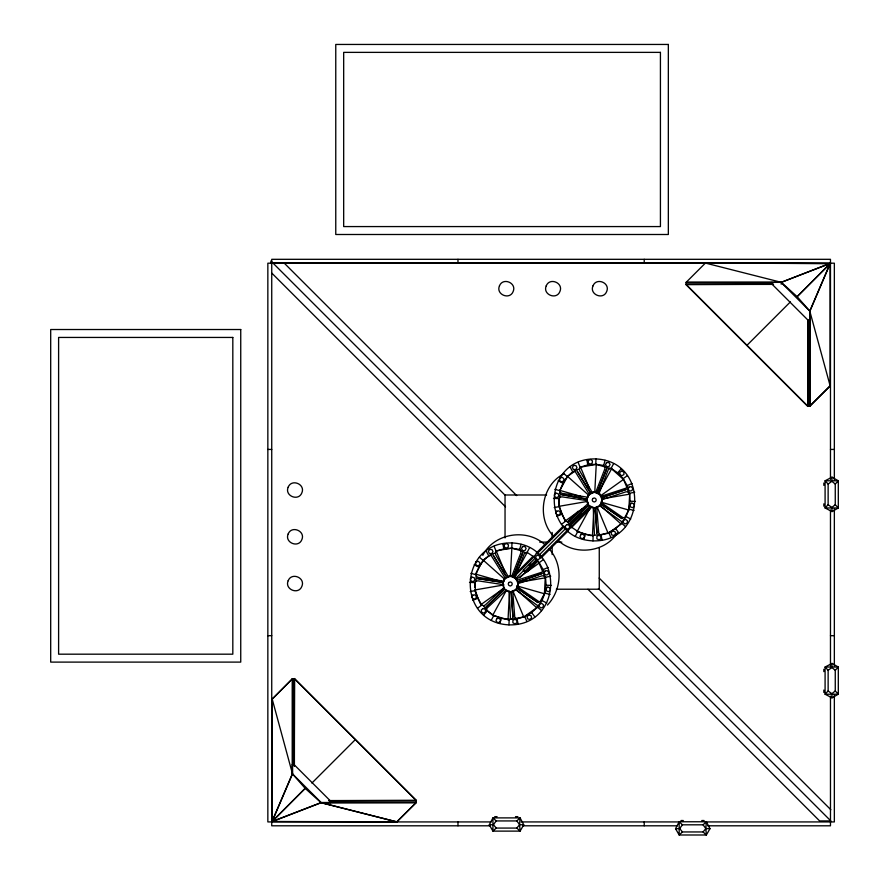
<?xml version="1.0" encoding="UTF-8"?>
<svg xmlns="http://www.w3.org/2000/svg" width="889" height="889" viewBox="0 0 889 889"><rect width="100%" height="100%" fill="white"/><g stroke="black" fill="none" stroke-linecap="round" stroke-linejoin="round"><path stroke-width="1.33" d="M292.548 678.651L292.492 773.886L272.167 821.48L321.007 802.634L396.872 821.892L321.107 802.734L272.267 821.58L272.123 699.076L292.548 678.651L272.223 699.176L272.167 821.48L396.872 821.892L416.163 802.6L416.163 800.733L330.43 800.733L330.43 802.6M294.27 766.207L294.492 678.563L416.396 800.467L328.763 800.7M294.392 766.074L294.492 678.563M773.53 284.269L685.886 284.491L807.79 406.395L807.89 320.273M807.79 406.395L808.023 320.151M830.115 263.477L830.159 385.882L809.735 406.317L809.79 311.083L830.115 263.477L705.41 263.066L686.119 282.358L781.275 282.324L830.115 263.477L797.144 296.648L830.215 263.577L705.41 263.066L781.275 282.324L797.044 296.548L809.89 311.183L809.946 320.184L808.268 320.418L771.841 283.991L771.93 282.402L771.852 284.236L686.119 284.236L686.119 282.358L781.209 282.358L781.209 284.236M809.735 406.317L809.89 311.183L830.215 263.577M516.865 580.195L515.953 577.994L510.442 575.705L508.241 576.617L495.806 555.003L495.395 553.047L496.195 551.224L503.819 548.857L511.786 548.257L519.687 549.446L520.921 550.858L520.91 552.747L511.742 576.35C501.974 574.594 499.44 590.329 509.264 591.741C519.043 593.485 521.576 577.761 511.742 576.35M592.274 492.584L579.795 471.003L579.384 469.059L580.184 467.225L587.807 464.869L595.774 464.269L603.675 465.458L604.92 466.869L604.898 468.759L595.73 492.362C585.962 490.606 583.428 506.341 593.252 507.752C603.031 509.497 605.565 493.773 595.73 492.362M828.137 484.061L825.092 480.793L838.305 480.793L835.26 484.061L835.26 504.708L838.305 507.963L825.092 507.963L828.137 504.708L828.137 484.061L831.871 481.293L832.015 477.171L838.305 480.793L838.305 507.963L832.015 511.597L825.092 507.963L825.092 480.793L832.015 477.171M828.137 670.306L825.092 667.039L838.305 667.039L835.26 670.306L835.26 690.953L838.305 694.209L825.092 694.209L828.137 690.953L828.137 670.306L831.871 667.539L832.015 663.405L838.305 667.039L838.305 694.209L832.015 697.843L825.092 694.209L825.092 667.039L832.015 663.405M508.964 624.867C562.548 626.367 565.526 545.368 511.986 542.935C458.402 541.423 455.424 622.433 508.964 624.867L509.164 619.533L515.498 618.433L517.02 618.944L524.754 616.577L531.666 612.577L537.523 607.143L542.012 600.542L544.924 593.107L546.113 585.206L545.513 577.25L544.035 575.883L543.157 569.616L539.156 562.704L533.722 556.847L527.121 552.358L525.321 552.68L520.921 550.858M511.786 548.257L511.986 542.935M592.952 540.879C646.536 542.379 649.515 461.38 595.974 458.935C542.39 457.435 539.412 538.445 592.952 540.879L593.152 535.545L599.497 534.445L601.008 534.956L608.743 532.589L615.655 528.588L621.511 523.154L626 516.553L628.912 509.119L630.101 501.218L629.501 493.262L628.023 491.884L627.145 485.627L623.145 478.715L617.711 472.859L611.11 468.37L609.309 468.692L604.92 466.869M595.774 464.269L595.974 458.935M474.748 587.351L475.037 582.039M511.953 619.033L508.019 619.711L509.541 591.274M510.33 576.55L511.864 548.113L520.81 550.658M539.934 601.909L544.412 593.752L545.268 577.817L544.246 575.361M585.018 506.874L565.148 521.043L559.003 506.319L559.503 497.029M559.714 493.051L559.859 490.395L567.549 476.404L575.116 471.003M592.418 536.034L593.796 510.297M594.808 491.517L596.252 464.425L605.209 466.981M624.334 518.22L628.812 510.064L629.668 494.14L628.645 491.684M509.164 619.533L501.263 618.355L493.828 615.432L487.228 610.943L483.505 605.742L481.794 605.098L477.793 598.175L475.437 590.552L474.837 582.584L476.126 581.173L476.026 574.694C478.982 565.215 485.238 555.603 495.395 553.047M593.152 535.545L585.251 534.367L577.817 531.444L571.216 526.955L567.493 521.754L565.782 521.098L561.781 514.186L559.425 506.563L558.825 498.596L560.114 497.184L560.014 490.695C562.97 481.227 569.238 471.615 579.384 469.059M516.842 828.07L519.598 824.67L520.098 817.891L492.928 817.891L489.306 824.825L492.928 831.115L520.098 831.115L523.732 824.825L520.098 817.891L516.842 820.936L496.195 820.936L492.928 817.891L492.928 831.115L496.195 828.07L516.842 828.07L520.098 831.115L519.598 824.67L516.842 820.936M703.088 831.948L705.844 828.559L706.344 821.769L679.174 821.769L675.551 828.704L679.174 834.993L706.344 834.993L709.978 828.704L706.344 821.769L703.088 824.814L682.441 824.814L679.174 821.769L679.174 834.993L682.441 831.948L703.088 831.948L706.344 834.993L705.844 828.559L703.088 824.814M499.885 623.5L501.263 618.355M519.687 549.446L521.065 544.29M583.873 539.512L585.251 534.367M603.675 465.458L605.053 460.302M510.453 619.077L509.264 591.741M594.441 535.089L593.252 507.752M514.964 577.65L524.121 554.069L525.321 552.68M598.953 493.662L608.109 470.081L609.309 468.692M503.107 582.395L504.93 577.994M516.865 586.807L518.231 583.506L542.023 575.794L544.035 575.883M548.702 542.079L549.702 539.656L552.125 538.645M587.551 497.307L588.918 493.995L594.43 491.717M601.308 501.718L602.22 499.507M486.539 609.465L487.172 607.976L506.052 590.44M570.527 525.477L571.16 523.988L590.04 506.452M491.339 620.155L493.828 615.432M527.121 552.358L529.611 547.646M575.327 536.167L577.817 531.444M611.11 468.37L613.599 463.647M476.104 572.905L483.149 560.081L489.639 555.447M485.716 609.143L492.673 615.332L506.386 590.374M516.098 572.694L527.199 552.491M590.785 506.686L577.072 531.655L591.141 535.667M598.541 492.584L611.599 468.803L609.043 468.081M514.564 618.577L523.743 616.999L536.734 607.732L538.012 605.398M482.794 555.403C494.017 532.967 527.077 527.888 545.179 544.935M547.424 605.076C561.904 589.829 563.393 564.404 548.924 548.68M617.355 532.833C605.376 552.291 575.205 555.936 558.336 540.69M489.306 824.825L493.428 824.67L496.195 820.936M675.551 828.704L679.674 828.559L682.441 824.814M483.749 614.988L487.228 610.943M533.722 556.847L537.2 552.814M567.738 531L571.216 526.955M617.711 472.859L621.189 468.814M515.631 573.727L533.211 556.147M536.134 553.214L563.482 525.877M567.393 521.965L578.128 511.219M515.364 575.416L533.922 556.858M537.823 552.947L564.193 526.577M569.082 521.699L581.773 509.008M746.838 345.443L790.388 301.893M535.3 558.048L523.177 570.182L524.499 571.505L536.623 559.37M292.425 773.774L292.348 764.773L294.015 764.551L330.441 800.967L330.352 802.567L321.218 802.567L292.392 773.786L305.238 788.421L272.067 821.38L292.392 773.786L292.337 678.774L294.215 678.774L294.215 764.507L292.337 764.507M272.267 821.58L305.138 788.321M516.098 578.106L523.91 570.294M528.799 565.404L530.755 563.459M538.567 555.647L565.904 528.299M569.816 524.388L571.771 522.432M311.895 783.065L355.444 739.515M569.927 525.032L581.128 513.831M519.765 577.861L537.345 560.281M540.279 557.359L567.627 530.011M570.549 527.077L591.063 506.574M527.31 571.738L538.056 560.992M540.99 558.07L568.338 530.722M571.26 527.788L590.796 508.264M809.635 406.217L830.159 385.882L809.79 311.083M396.772 821.792L416.163 802.6L321.107 802.734L305.238 788.421M587.707 503.885L569.193 521.076L567.493 521.754M503.719 587.873L485.205 605.065L483.505 605.742M627.034 487.194L625.834 488.217L601.286 496.229M543.046 571.183L541.846 572.205L517.298 580.217M832.015 511.597L831.871 507.463L835.26 504.708M832.015 697.843L831.871 693.709L835.26 690.953M561.492 524.277L565.782 521.098M623.145 478.715L627.434 475.548M477.504 608.265L481.794 605.098M539.156 562.704L543.446 559.537M600.342 495.951L623.522 479.404L627.112 487.994M480.749 604.731L503.93 588.185M515.942 579.628L539.123 563.093L542.712 571.683M600.275 534.678L608.143 533.322L621.133 524.054L599.842 505.13M563.937 473.804C541.501 485.027 536.423 518.087 553.469 536.2M556.903 516.32L561.781 514.186M627.145 485.627L632.023 483.494M472.904 600.319L477.793 598.175M543.157 569.616L548.035 567.482M781.275 282.324L830.015 263.377M602.275 499.551L626.012 491.806L628.023 491.884M554.191 507.552L559.425 506.563M629.501 493.262L634.735 492.262M470.192 591.541L475.437 590.552M545.513 577.25L550.747 576.25M560.114 497.184L561.992 496.851L586.718 500.563M476.126 581.173L478.004 580.839L502.73 584.551M596.252 464.425L580.528 467.136L589.407 488.417M559.003 506.319L587.073 501.485M602.942 498.74L629.668 494.14M497.44 550.591L511.864 548.113M474.604 589.996L504.007 584.929M519.876 582.195L545.268 577.817M685.886 284.491L773.397 284.391M328.886 800.567L416.396 800.467M271.734 262.822L705.966 262.822M809.946 320.462L808.079 320.462L808.079 406.195L809.946 406.195L809.946 311.106M267.845 449.434L271.734 449.434M830.47 449.434L834.349 449.434M546.613 494.995L505.041 494.995L505.041 537.945M539.679 542.112L547.991 542.112M556.314 542.112L561.848 542.112M556.314 589.218L599.264 589.218L599.264 547.646M267.845 635.679L271.734 635.679M830.47 635.679L834.349 635.679M321.085 802.6L416.163 802.6M494.717 816.647L497.073 816.647M515.509 816.647L517.865 816.647M680.963 820.525L683.319 820.525M701.754 820.525L704.11 820.525M491.084 821.925L267.845 821.925L267.845 263.188L834.349 263.188L834.349 479.782M521.254 821.925L680.085 821.925M705.966 821.925L834.349 821.925L834.349 694.998M489.706 825.803L271.734 825.803L271.734 259.31L830.47 259.31L830.47 479.404M522.821 825.803L677.329 825.803M707.677 825.803L830.47 825.803L830.47 696.187M705.844 828.559L709.978 828.704M519.598 824.67L523.732 824.825M553.491 498.396L558.825 498.596M630.101 501.218L635.435 501.418M469.503 582.395L474.837 582.584M546.113 585.206L551.447 585.406M587.273 497.129L561.992 493.339L560.459 492.428M503.285 581.117L478.004 577.328L476.471 576.416M624.623 517.82L622.767 517.531L601.72 502.974M540.634 601.82L538.778 601.52L517.731 586.962M554.858 489.328L560.014 490.695M628.912 509.119L634.068 510.497M470.87 573.316L476.026 574.694M544.924 593.107L550.08 594.485M559.859 490.395L580.728 496.34M601.431 502.252L628.812 510.064M475.459 574.072L502.852 581.884M517.031 585.929L544.412 593.752M492.673 615.332L508.019 619.711M574.094 471.27L575.439 471.97L589.251 494.284M490.106 555.269L491.45 555.958L505.263 578.272M558.203 480.771L562.926 483.26M626 516.553L630.723 519.043M474.215 564.759L478.938 567.249M542.012 600.542L546.735 603.031M599.742 505.819L621.811 521.754M515.753 589.807L537.823 605.742M828.137 504.708L831.871 507.463M828.137 690.953L831.871 693.709M831.871 481.293L835.26 484.061M831.871 667.539L835.26 670.306M563.37 473.181L567.415 476.66M621.511 523.154L625.556 526.632M479.382 557.181L483.427 560.648M537.523 607.143L541.568 610.621M611.599 468.803L623.522 479.404M567.549 476.404L588.829 495.329M483.149 560.081L504.43 579.006M516.465 589.707L536.734 607.732M781.075 282.402L809.89 311.183M686.019 284.369L807.923 406.273M284.069 262.966L516.72 495.618M599.175 578.072L830.837 809.735M505.274 495.373L270.912 261.01L270.912 263.5M598.43 588.529L830.837 820.936L819.636 820.936L587.973 589.274M271.89 273.19L505.519 506.819M294.359 678.696L416.274 800.6M272.223 699.176L292.492 773.886M679.674 828.559L682.441 831.948M493.428 824.67L496.195 828.07M615.655 528.588L618.822 532.878M531.666 612.577L534.834 616.866M570.093 466.936L572.672 471.781M486.105 550.924L488.683 555.769M599.497 534.445L598.73 532.956L596.719 507.519M515.498 618.433L514.742 616.944L512.731 591.518M578.05 462.347L580.184 467.225M608.743 532.589L610.876 537.478M494.062 546.335L496.195 551.224M524.754 616.577L526.888 621.467M597.175 507.03L608.143 533.322M496.14 550.824L505.008 572.094M512.775 590.707L523.743 616.999M475.115 591.229L480.238 603.498M599.942 493.995L600.853 496.206M586.64 499.507L588.007 502.818M601.008 534.956L602.109 540.19M517.02 618.944L518.12 624.178M586.818 459.635L587.807 464.869M502.83 543.624L503.819 548.857M834.349 508.752L834.349 666.028M830.47 509.942L830.47 666.028M823.836 483.027L823.836 485.383M823.836 503.83L823.836 506.185M823.836 669.273L823.836 671.628M823.836 690.064L823.836 692.431M644.225 259.31L644.225 263.188M644.225 821.925L644.225 825.803M552.158 532.411L552.158 537.945M552.158 546.268L552.158 554.58M457.979 259.31L457.979 263.188M457.979 821.925L457.979 825.803M504.43 544.424L504.174 546.746L506.063 548.124L508.208 547.179L508.452 544.857L506.563 543.479L504.43 544.424M588.418 460.435L588.162 462.758L590.052 464.136L592.196 463.191L592.441 460.869L590.552 459.491L588.418 460.435M477.315 578.539L501.496 582.195L477.315 578.539M561.303 494.551L586.018 498.962L561.303 494.551M539.545 604.131L539.112 606.431L540.879 607.954L543.09 607.187L543.535 604.887L541.757 603.364L539.545 604.131M623.533 520.143L623.1 522.443L624.867 523.965L627.078 523.199L627.523 520.898L625.745 519.376L623.533 520.143M288.169 487.205C284.336 495.851 298.448 501.696 301.849 492.862C305.683 484.216 291.57 478.371 288.169 487.205M288.169 533.967C284.336 542.612 298.448 548.457 301.849 539.634C305.683 530.977 291.57 525.132 288.169 533.967M288.169 580.728C284.336 589.374 298.448 595.219 301.849 586.396C305.683 577.739 291.57 571.894 288.169 580.728M499.462 285.869C495.629 294.515 509.741 300.36 513.142 291.536C516.976 282.88 502.863 277.035 499.462 285.869M546.224 285.869C542.39 294.515 556.503 300.36 559.903 291.536C563.748 282.88 549.624 277.035 546.224 285.869M592.985 285.869C589.151 294.515 603.264 300.36 606.665 291.536C610.51 282.88 596.397 277.035 592.985 285.869M476.071 561.937L475.504 564.204L477.182 565.826L479.427 565.193L480.004 562.926L478.326 561.292L476.071 561.937M560.059 477.949L559.492 480.216L561.17 481.838L563.415 481.205L563.993 478.938L562.315 477.304L560.059 477.949M544.935 571.071L544.179 573.283L545.713 575.05L548.013 574.594L548.769 572.372L547.224 570.616L544.935 571.071M628.923 487.083L628.167 489.294L629.712 491.061L632.001 490.606L632.757 488.383L631.212 486.627L628.923 487.083M472.726 595.163L471.848 597.33L473.281 599.175L475.593 598.853L476.482 596.686L475.048 594.841L472.726 595.163M556.714 511.175L555.836 513.331L557.27 515.187L559.592 514.864L560.47 512.697L559.037 510.853L556.714 511.175M522.654 552.991L513.709 575.605L522.654 552.991M606.642 468.992L597.408 492.339L606.642 468.992M504.93 578.539L502.652 584.051L504.93 589.563L510.442 591.841L515.953 589.563L518.231 584.051L515.953 578.539L510.442 576.261L504.93 578.539M508.808 582.528L508.219 583.962L508.808 585.395L510.242 585.995L511.675 585.395L512.264 583.962L511.675 582.528L510.242 581.939L508.808 582.528M588.918 494.551L586.64 500.063L588.918 505.574L594.43 507.852L599.942 505.574L602.22 500.063L599.942 494.551L594.43 492.273L588.918 494.551M592.796 498.54L592.207 499.974L592.796 501.407L594.23 501.996L595.663 501.407L596.252 499.974L595.663 498.54L594.23 497.951L592.796 498.54M522.488 546.602L521.432 548.691L522.721 550.647L525.055 550.513L526.11 548.424L524.832 546.468L522.488 546.602M606.487 462.613L605.431 464.703L606.709 466.658L609.043 466.525L610.098 464.436L608.821 462.48L606.487 462.613M497.14 618.4L495.973 620.422L497.129 622.444L499.474 622.456L500.64 620.433L499.485 618.4L497.14 618.4M581.128 534.411L579.961 536.423L581.117 538.456L583.462 538.467L584.629 536.445L583.473 534.411L581.128 534.411M517.92 588.774L537.945 602.553L517.92 588.774M601.253 504.352L621.944 518.565L601.253 504.352M489.672 549.391L488.339 551.302L489.339 553.425L491.673 553.625L493.006 551.702L492.006 549.58L489.672 549.391M573.672 465.392L572.327 467.314L573.327 469.436L575.661 469.636L576.994 467.714L575.994 465.592L573.672 465.392M528.633 614.999L527.066 616.733L527.777 618.966L530.066 619.455L531.633 617.722L530.922 615.499L528.633 614.999M612.621 531.011L611.054 532.744L611.765 534.978L614.055 535.467L615.621 533.733L614.91 531.511L612.621 531.011M471.926 577.161L470.337 578.883L471.026 581.117L473.304 581.639L474.893 579.917L474.204 577.683L471.926 577.161M555.914 493.173L554.325 494.895L555.014 497.129L557.292 497.64L558.881 495.929L558.192 493.695L555.914 493.173M503.607 590.129L486.105 607.009L503.607 590.129M588.185 505.63L570.093 523.021L588.185 505.63M631.812 503.096L630.012 504.596L630.412 506.897L632.612 507.697L634.402 506.208L634.001 503.896L631.812 503.096M547.824 587.084L546.024 588.585L546.424 590.885L548.624 591.685L550.413 590.196L550.013 587.885L547.824 587.084M567.093 524.51L565.282 525.988L565.66 528.288L567.838 529.122L569.66 527.644L569.282 525.332L567.093 524.51M483.105 608.498L481.293 609.976L481.66 612.288L483.849 613.11L485.661 611.632L485.294 609.321L483.105 608.498M621.811 471.048L619.822 472.281L619.9 474.615L621.956 475.726L623.945 474.493L623.867 472.148L621.811 471.048M537.823 555.036L535.834 556.27L535.911 558.614L537.967 559.714L539.956 558.481L539.879 556.136L537.823 555.036M598.853 535.245L596.852 536.456L596.908 538.801L598.953 539.923L600.953 538.712L600.908 536.378L598.853 535.245M514.864 619.233L512.864 620.455L512.909 622.789L514.964 623.911L516.965 622.7L516.92 620.366L514.864 619.233M577.228 471.259L590.429 492.65L577.228 471.259M493.239 555.247L505.941 575.994L493.239 555.247M541.946 573.561L518.965 581.55L541.946 573.561M625.934 489.572L602.12 497.496L625.934 489.572M595.23 508.975L596.93 533.233L595.23 508.975M511.253 592.963L512.942 617.222L511.253 592.963M668.339 44.45L335.764 44.45L335.764 234.496L668.339 234.496L668.339 44.45M660.427 52.373L343.676 52.373L343.676 226.573L660.427 226.573L660.427 52.373M240.741 329.519L50.695 329.519L50.695 662.105L240.741 662.105L240.741 329.519M232.818 337.442L58.607 337.442L58.607 654.182L232.818 654.182L232.818 337.442"/></g></svg>
